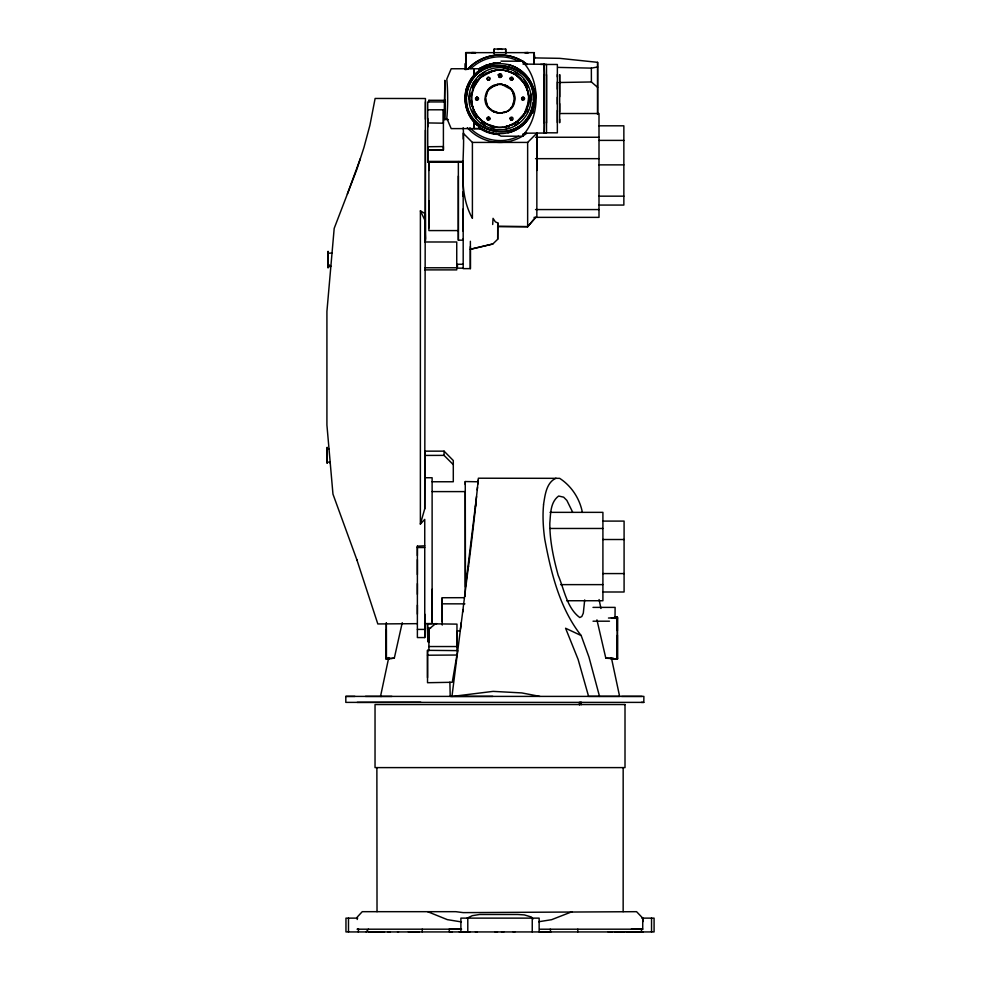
<?xml version="1.0" encoding="UTF-8"?>
<svg xmlns="http://www.w3.org/2000/svg" width="981" height="981" viewBox="0 0 981 981"><rect width="100%" height="100%" fill="white"/><g stroke="black" fill="none" stroke-linecap="round" stroke-linejoin="round"><path stroke-width="1.47" d="M327.164 453.48L327.176 447.275L327.151 463.326L327.151 453.541M328.071 264.22L328.083 251.295L328.071 267.972L328.071 264.22L330.879 266.194L328.071 267.114M328.071 261.952L328.083 257.586M389.028 658.938L386.318 659.109L386.306 623.033M402.235 622.702L394.325 658.079L386.33 658.84L386.318 622.886M417.379 594.351L417.391 583.585M417.391 559.55L417.379 637.564L424.748 637.564L424.748 519.39L420.371 524.087L420.395 210.841L425.349 213.772L425.435 240.468L425.435 130.215M417.379 614.167L417.391 605.105M420.371 524.087L424.724 508.869L425.435 98.517L375.122 98.456L369.923 125.225L363.963 147.457L356.851 169.357L334.19 228.377L326.918 311.431L326.918 425.031L332.964 494.13L356.974 560.09M424.748 231.357L424.748 228.487M424.748 222.761L424.748 219.903L420.395 210.841M424.748 624.124L424.748 637.564M424.748 614.167L424.748 629.41L417.379 629.41M425.435 101.816L425.435 119.302M427.52 677.65L427.52 650.342L457.661 650.624L452.266 682.273L427.52 682.715L427.52 650.342M427.52 623.904L427.79 641.623L427.52 623.904L436.778 623.658M427.741 161.411L463.191 161.411L463.191 162.172L427.741 162.172L427.741 149.725L443.4 149.725L443.4 109.798L427.741 109.798M427.741 150.105L427.741 146.745L443.4 146.561L443.4 150.068L427.741 149.725M427.741 126.941L427.741 101.938L445.472 101.938M428.893 642.408L428.893 629.164L435.38 623.855L456.962 624.124L456.974 646.54L428.893 646.54M428.893 170.436L428.893 161.877M432.118 589.311L432.155 621.893M443.4 109.798L443.4 123.189L427.741 122.932L427.741 118.456M458.36 230.694L458.36 240.173L463.191 240.173L463.191 238.739M463.191 208.879L463.191 231.295M463.191 139.069L463.191 133.22L472.401 142.417L472.401 218.334C456.852 190.608 465.435 157.867 463.191 127.738M465.031 69.528L465.031 63.704M465.252 596.301L465.264 491.604L432.118 491.604M477.22 489.948L478.054 481.781L465.264 481.548L465.435 587.165L476.545 496.496M463.179 161.534L463.191 268.635L470.377 268.635L470.377 241.289M478.875 124.869L478.875 127.91L479.979 128.609L474.019 128.609L474.019 122.613M474.019 74.74L474.019 68.756L474.019 76.346M478.924 71.785L478.924 68.756L486.343 65.151L494.485 62.992L500.102 62.858M497.71 225.679L497.698 239.266L492.805 243.999L470.377 249.284L492.805 243.999M505.681 53.133L505.693 49.05L494.179 49.05L494.179 53.489M536.852 170.436L536.852 133.208L527.643 142.417L472.401 142.417M557.355 104.121L557.355 97.254M557.355 89.185L557.355 81.95M557.355 76.935L557.367 74.531M559.66 111.809L559.66 82.968M597.613 62.33L597.613 114.385L597.613 62.33L559.71 58.345L533.774 57.891M612.021 659.024L617.405 659.232L617.417 635.136M623.156 911.68L623.168 767.608M328.071 261.829L328.071 258.089L328.071 259.278M417.366 555.614L417.379 546.135L424.748 545.841M424.724 508.869L424.748 451.15L444.086 451.15L453.296 460.53L453.296 481.757L432.118 481.757M428.893 101.35L428.893 100.344M465.264 484.553L465.264 481.548M477.686 73.379L477.698 71.834C461.009 84.709 461.009 112.607 477.698 125.482L477.686 123.937M523.032 62.281C540.69 80.381 540.2 116.911 523.032 135.035M544.21 75.647L544.21 121.669M617.405 617.245L614.364 617.233L617.405 617.123L617.417 630.832M327.151 454.644L327.151 453.639L327.151 457.293M386.318 629.998L386.318 659.109M424.748 240.271L424.748 238.91M428.893 200.651L428.893 227.935M463.191 196.372L463.204 191.7M559.66 119.228L559.636 122.772L559.66 103.643M444.884 100.307L444.761 107.199M492.683 224.49L493.051 218.346L495.368 221.878L497.796 222.908L497.698 239.266M615.013 618.435L615.112 607.386L592.99 607.386M544.247 123.017L544.21 74.47M444.344 119.51L444.834 80.295L444.479 119.51M444.736 119.51L444.871 108.315L444.785 110.546M544.516 121.914L544.247 133.036L524.541 133.22M466.061 52.655L465.926 69.774L465.656 52.655L472.989 52.643M453.296 464.651L444.05 455.38L444.086 451.15M534.167 62.588L533.995 52.655L534.204 64.268M641.402 702.384L643.794 702.384L643.892 696.4L621.635 696.4M596.926 619.869L605.817 658.202L617.392 658.876L617.417 657.871M444.7 88.695L444.749 86.598L444.785 87.567M497.796 222.908L497.723 227.052M617.405 659.232L617.405 617.123M357.231 919.479L357.305 917.002L362.259 911.68L455.822 911.68L463.191 912.624L636.571 911.68L642.727 918.118L642.874 921.65M530.537 99.253L530.083 104.194M468.955 98.689L469.041 96.224M584.701 599.931L583.303 613.174L581.807 616.522L579.759 617.527C566.785 607.926 564.234 589.336 558.164 575.258C553.517 558.287 549.752 540.923 549.814 523.241C550.672 513.836 550.194 502.284 558.643 496.03L563.646 497.171L566.859 500.408L572.548 511.959M581.12 704.775L581.218 702.175L579.33 702.384L579.464 704.971M544.197 75.414L544.173 121.521M485.705 96.396L485.705 100.945M528.256 101.534L528.551 97.499M514.326 101.031L514.314 96.334M471.922 93.416L471.738 103.876L473.884 110.804M478.152 480.592L478.385 478.213L559.66 478.336C571.396 485.926 579.722 498.544 582.371 512.389M477.808 484.087L478.188 480.138M477.502 487.299L475.466 506.736M358.261 931.938L358.58 929.179L357.059 929.203L460.972 929.179M469.997 93.036L469.96 104.231M468.452 566.245L451.947 696.485L450.205 696.4L449.887 682.126M460.432 629.079L461.266 622.604M460.175 631.139L460.273 630.378L456.974 631.408L456.974 650.759M532.781 102.993C528.992 144.146 464.92 139.094 466.367 97.892M533.186 100.111C535.467 57.094 469.715 53.244 466.674 96.408M471.297 96.494C471.996 88.082 476.472 80.148 483.314 75.218M543.499 504.761C545.044 495.368 546.147 482.701 555.994 478.213M507.999 132.803C527.238 128.609 537.576 108.401 535.172 89.958M532.806 113.011L533.59 109.038M510.194 118.002L510.684 119.829L512.536 119.707M388.746 657.552L380.518 696.4L619.624 696.4L611.371 657.65M485.669 96.616L486.11 94.605M471.775 94.74L474.264 86.451L478.998 79.633M528.158 102.882L524.504 113.391L517.012 121.57M500.028 75.696L500.261 74.85M462.578 612.316L463.351 609.495M486.269 96.028L487.103 93.318M512.94 104.047L513.774 101.435M360.358 158.554L347.36 194.066M521.119 118.272C529.642 109.234 531.224 94.691 524.81 84.035M472.928 88.903C475.38 82.355 480.163 76.739 486.306 73.379M471.738 87.027L476.582 79.375M527.214 112.643L528.293 110.35M511.935 78.137L511.591 78.799L511.076 78.173M474.215 86.868L475.466 84.452M486.748 92.876L489.065 89.185L487.815 90.841M473.161 88.302L477.281 81.018M513.296 104.513L510.66 108.523M526.564 109.786C520.617 123.814 502.799 131.552 488.71 125.163M472.756 83.79L474.056 81.619M522.272 116.947C527.631 110.412 529.85 101.534 528.293 93.244M523.486 98.186L523.621 99.118M366.195 931.938L368.415 929.179M527.643 226.795L535.086 217.831M511.359 107.726L508.183 110.669M467.925 69.124C482.517 52.385 510.304 50.276 527.263 64.599M478.201 76.567L480.089 74.85M520.347 119.044L513.051 124.342L506.049 126.819M490.144 88.768L492.217 86.966L497.281 84.955M482.002 76.714L491.812 71.355M490.193 88.045L494.166 85.421M480.972 74.801L485.19 71.956M519.096 122.564L514.829 125.421M518.14 121.068L512.965 124.415L505.301 126.966M515.859 122.318L509.654 125.47L504.516 126.868M476.705 97.205L475.54 98.995L476.999 100.16L478.446 99.02L478.139 97.744L476.705 97.205L477.637 97.352A1.472 1.472 0 0 1 476.999 100.16L476.104 99.903M489.519 79.829L488.256 80.209L487.03 78.897L488.097 77.352L489.789 78.026M492.18 86.487L493.995 85.494M476.778 97.205L475.54 98.382L476.214 99.964M486.343 65.151L478.924 68.756M505.816 111.957L507.913 110.841M466.833 918.314L472.241 915.69L479.562 914.488L517.686 914.488L524.308 914.905L531.42 917.014L532.904 919.136M486.858 73.085C498.606 66.867 514.24 70.178 522.456 80.638M485.902 73.796L495.859 70.24L502.566 70.007M488.256 117.168L487.042 118.615L488.133 120.038M476.325 98.725L476.974 98.468M504.295 112.545L506.306 111.748M572.107 911.68L551.555 919.7L538.716 921.735M489.102 72.067L495.871 70.191L503.179 70.092M485.215 66.23L492.413 63.74M502.763 112.41L505.387 111.613M506.306 128.621L508.869 127.947M493.235 71.049L496.067 70.424M495.932 84.771L497.956 84.329M499.942 49.05L497.735 49.491A5.751 5.751 0 0 1 502.137 49.491M557.846 67.395L591.347 68.13L597.613 66.99M599.538 696.424L588.968 657.098L581.181 635.565L565.583 628.245L578.128 659.453L588.588 696.375L642.089 696.4M394.325 658.079L391.014 658.619L386.306 657.871L386.33 658.84M496.987 63.299L500.028 63.005M613.211 658.226L605.817 658.202M497.674 84.391L502.186 84.341M497.735 112.999L502.186 113.023M327.164 462.235L330.156 462.014L330.29 463.461M500.016 113.158L502.309 112.999M328.083 253.257L332.032 253.024M610.967 659.085L617.417 658.729M503.032 127.309C492.72 128.437 482.076 123.545 476.263 114.936M327.151 449.224L329.027 449.151M417.698 931.938L419.267 931.876L408.39 931.938M608.478 618.03L617.392 617.748L617.417 618.398L611.396 617.993M620.605 931.938L624.517 931.938M558.937 82.514L591.396 81.963L597.613 87.358M368.66 931.938L379.647 931.938M533.971 52.655L534.89 57.904M471.702 52.643L475.687 52.643L473.333 52.643M527.214 52.655L528.134 52.643L524.479 52.643M417.035 623.658L377.82 623.953L356.851 559.734M424.577 623.597L432.118 623.536L432.118 477.747L424.748 477.747M427.508 655.222L457.22 655.026M471.567 52.667L473.958 52.655M461.597 929.166L449.163 929.179L449.433 931.938L452.266 931.938M629.312 931.938L631.715 931.925L626.332 931.938M540.249 929.215L642.727 929.179L642.727 918.118M424.748 455.429L444.05 455.38M442.247 625.081L442.247 597.736L463.817 597.687M492.83 696.387L451.947 696.485L493.1 691.372L521.769 692.917L539.869 696.4M631.372 929.179L642.727 929.179M384.454 931.938L377.759 931.938L378.727 931.938M643.193 931.938L628.183 931.938M465.656 52.655L534.424 52.643M544.516 75.402L544.173 64.28L544.247 133.036M480.31 68.756L451.199 68.756L446.809 79.081A37.67 5.788 -90 0 1 446.809 118.284L451.199 128.609L480.469 128.597M445.092 100.295L428.893 100.295L428.893 101.717M559.71 113.514L598.999 113.514L598.999 217.365L534.02 217.365M444.81 119.51L448.427 119.559M598.999 125.813L623.855 125.813L623.855 205.066L598.999 205.066M544.026 132.791L557.355 132.84L557.355 64.476L540.568 64.439M535.528 137.254L598.999 137.254M598.999 140.393L623.855 140.393M535.528 158.664L598.999 158.664M598.999 164.869L623.855 164.869M598.999 196.163L623.855 196.163M535.528 209.566L598.999 209.566M424.748 241.988L456.741 241.988L456.741 269.885L424.748 269.885M463.191 264.257L457.44 264.257L457.44 268.169L463.191 268.169M424.748 267.776L456.741 267.776M550.022 512.352L602.91 512.352L602.91 600.74L566.638 600.74M602.91 521.095L624.088 521.095L624.088 591.997L602.91 591.997M550.022 528.465L602.91 528.465M602.91 539.513L624.088 539.513M417.379 574.596L417.379 547.521L424.748 547.521M602.91 573.578L624.088 573.578M560.592 584.627L602.91 584.627M593.039 621.194L609.471 621.194M354.926 696.4L345.815 696.4L345.815 702.384L643.794 702.384M365.447 696.4L381.572 696.4M345.815 696.4L391.959 696.412M357.709 918.13L345.962 918.13L345.962 931.938L654.082 931.938L654.082 918.13L641.807 918.13M608.146 931.938L612.5 931.938L610.869 931.938M622.432 931.938L614.621 931.938M525.779 52.643L528.293 52.643M527.643 142.417L527.655 226.66L497.723 226.452L527.655 226.66L536.852 216.237L536.84 133.109M442.247 603.83L464.884 603.855M357.17 702.384L420.824 702.249M620.826 931.938L622.359 931.938M397.526 931.938L398.531 931.938M459.292 931.938L469.874 931.95M475.405 931.938L477.073 931.938M501.499 931.938L503.793 931.938M540.789 931.938L550.648 931.95L550.243 929.179M390.131 931.938L388.022 931.938M501.033 61.141L523.032 61.227L523.032 62.674M543.805 64.452L546.515 64.464L546.515 132.84L545.473 132.815M523.032 133.821L523.032 136.249L501.033 136.175L495.932 133.232M547.705 931.938L550.648 931.95M497.49 931.938L495.307 931.938L496.214 931.938M513.198 931.938L514.841 931.938M523.032 64.096L544.247 64.28M427.508 628.245L430.573 628.294M386.306 658.901L389.114 658.999M499.967 84.207L502.309 84.366M494.694 133.857L499.035 134.299M493.235 133.71L498.36 134.262M503.032 67.763L505.46 68.094M461.401 921.919L447.324 919.638L427.642 911.68M495.932 112.594L497.956 113.036M503.878 70.399C515.221 71.944 524.933 80.773 527.753 91.846M505.558 70.46L515.994 74.74L524.026 82.833M496.791 127.285C483.474 125.507 472.486 114.152 471.297 100.773M496.803 134.311L487.606 132.067L481.499 129.087M506.392 68.78L508.906 69.418M491.101 127.947L493.725 128.621M496.128 126.954L487.79 124.354M497.281 112.41L492.217 110.412L490.12 108.572M502.75 84.918L509.912 88.781M506.098 70.583C518.275 73.379 527.815 84.44 528.722 96.911M508.011 64.525C521.524 67.861 532.536 79.338 534.633 93.195M504.295 84.832L508.183 86.708M505.816 85.408L507.913 86.524M494.216 111.957L492.131 110.853L493.995 111.883M488.906 117.193L489.985 118.75M485.239 125.421L480.948 122.564M514.817 71.944L519.108 74.814M482.983 121.546L486.49 123.79M481.573 120.798L484.896 123.201M522.468 100.05L521.561 98.689L522.468 97.327A1.472 1.472 0 0 1 524.308 97.953A1.472 1.472 0 0 1 523.94 99.854A1.472 1.472 0 0 1 521.99 99.731L522.211 97.45L523.67 97.352L524.479 98.37M480.911 119.707C475.135 114.863 472.119 107.444 471.481 100.05M581.181 635.565C559.636 608.232 551.003 572.72 544.737 539.084A72.582 24.672 77.3 0 1 543.572 504.884M489.384 108.523L486.772 104.575M510.635 88.83L513.296 92.876M475.993 114.556L478.483 117.806M487.815 106.524L489.065 108.18M523.658 79.302L528.305 87.039M476.349 118.039L471.738 110.338M488.415 118.603L488.771 119.265M525.534 85.359L527.57 90.411M486.11 102.772L486.834 104.709M486.257 101.435L487.091 104.047M512.928 93.305L513.774 96.028M472.56 107.334L471.358 101.362M599.072 599.538L600.961 608.478M641.231 929.154L641.77 931.938M530.598 93.195L531.089 98.149M425.435 238.653L424.748 219.903M511.322 117.928L511.371 118.664M485.521 98.689L485.669 100.749M458.36 240.173L458.36 176.09M591.347 68.13L591.396 81.963M557.355 122.576L557.355 110.424M559.66 81.595L559.66 74.728L559.66 96.776M546.515 74.666L546.515 122.956M523.032 135.586L523.032 136.249M494.179 49.05L494.191 53.759M442.247 597.736L442.247 622.04M376.876 767.608L377.023 911.68M651.543 918.13L651.543 931.938M617.392 617.748L617.392 658.876M577.797 929.179L577.797 931.938M539.145 931.938L539.145 918.13L460.886 918.13L460.886 931.938M532.242 918.13L532.242 931.938M505.693 49.05L505.693 53.489M474.019 121.019L474.019 128.609M470.377 246.599L470.377 268.635M467.79 918.13L467.79 931.938M458.36 161.546L458.36 230.584L428.893 230.584L428.893 161.657M428.893 629.164L428.893 650.759M427.741 122.932L427.741 162.172M422.247 929.179L422.247 931.938M417.379 546.135L417.379 547.521M348.488 918.13L348.488 931.938M475.797 504.43A79.363 1.57 -82.9 0 1 473.283 527.018M473.32 526.809A79.804 1.508 -83 0 1 468.464 566.908M526.736 133.306A43.74 43.74 0 0 1 467.324 127.726M467.52 69.418A43.74 43.74 0 0 1 526.638 63.986M498.826 134.446A35.905 35.905 0 0 1 478.875 127.91M518.557 136.261A41.889 41.889 0 0 1 469.899 127.788M470.929 68.56A41.889 41.889 0 0 1 518.557 61.116M509.887 88.057A14.507 14.507 0 0 1 512.572 105.936M485.485 95.844C480.972 115.672 513.983 119.707 514.78 99.755C516.815 81.975 488.207 78.222 485.485 95.844M498.336 74.961L499.219 77.303L501.696 76.371L500.666 73.967L498.336 74.961M466.233 89.124C461.229 107.088 472.302 127.505 490.439 132.312A34.985 34.985 0 0 0 532.646 111.294L535.086 102.024L534.412 92.226A34.985 34.985 0 0 0 490.439 65.004C478.826 68.204 469.874 77.793 466.233 89.124M468.967 86.07C453.271 126.009 511.947 150.988 530.206 112.95C548.98 72.103 486.674 44.685 468.967 86.07M512.989 78.799L511.788 80.197L510.034 78.615L511.935 77.327L512.989 78.799M498.458 74.642L499.317 77.364A1.839 1.839 0 0 0 501.855 75.672A1.839 1.839 0 0 0 499.317 73.967L498.458 74.642M487.238 117.879L487.177 119.241A1.472 1.472 0 0 0 489.384 119.805A1.472 1.472 0 0 0 489.494 117.524A1.472 1.472 0 0 0 487.238 117.879M510.255 78.014L510.194 79.375A1.472 1.472 0 0 0 512.413 79.939A1.472 1.472 0 0 0 512.511 77.646A1.472 1.472 0 0 0 510.255 78.014M490.439 64.072L485.325 65.997L495.27 63.029L490.439 64.072M625.007 704.542L375.036 704.542L375.036 767.608L625.007 767.608L625.007 704.542M487.68 79.964L487.042 78.75A1.484 1.484 0 0 1 488.796 77.303A1.484 1.484 0 0 1 489.875 79.326A1.484 1.484 0 0 1 487.667 79.976M510.696 119.841L510.059 118.615A1.472 1.472 0 0 1 511.824 117.168A1.472 1.472 0 0 1 512.891 119.192A1.472 1.472 0 0 1 510.696 119.841M484.479 125.593A31.073 31.073 0 0 0 531.089 98.689A31.073 31.073 0 0 0 484.479 71.772A31.073 31.073 0 0 0 484.479 125.593"/></g></svg>
